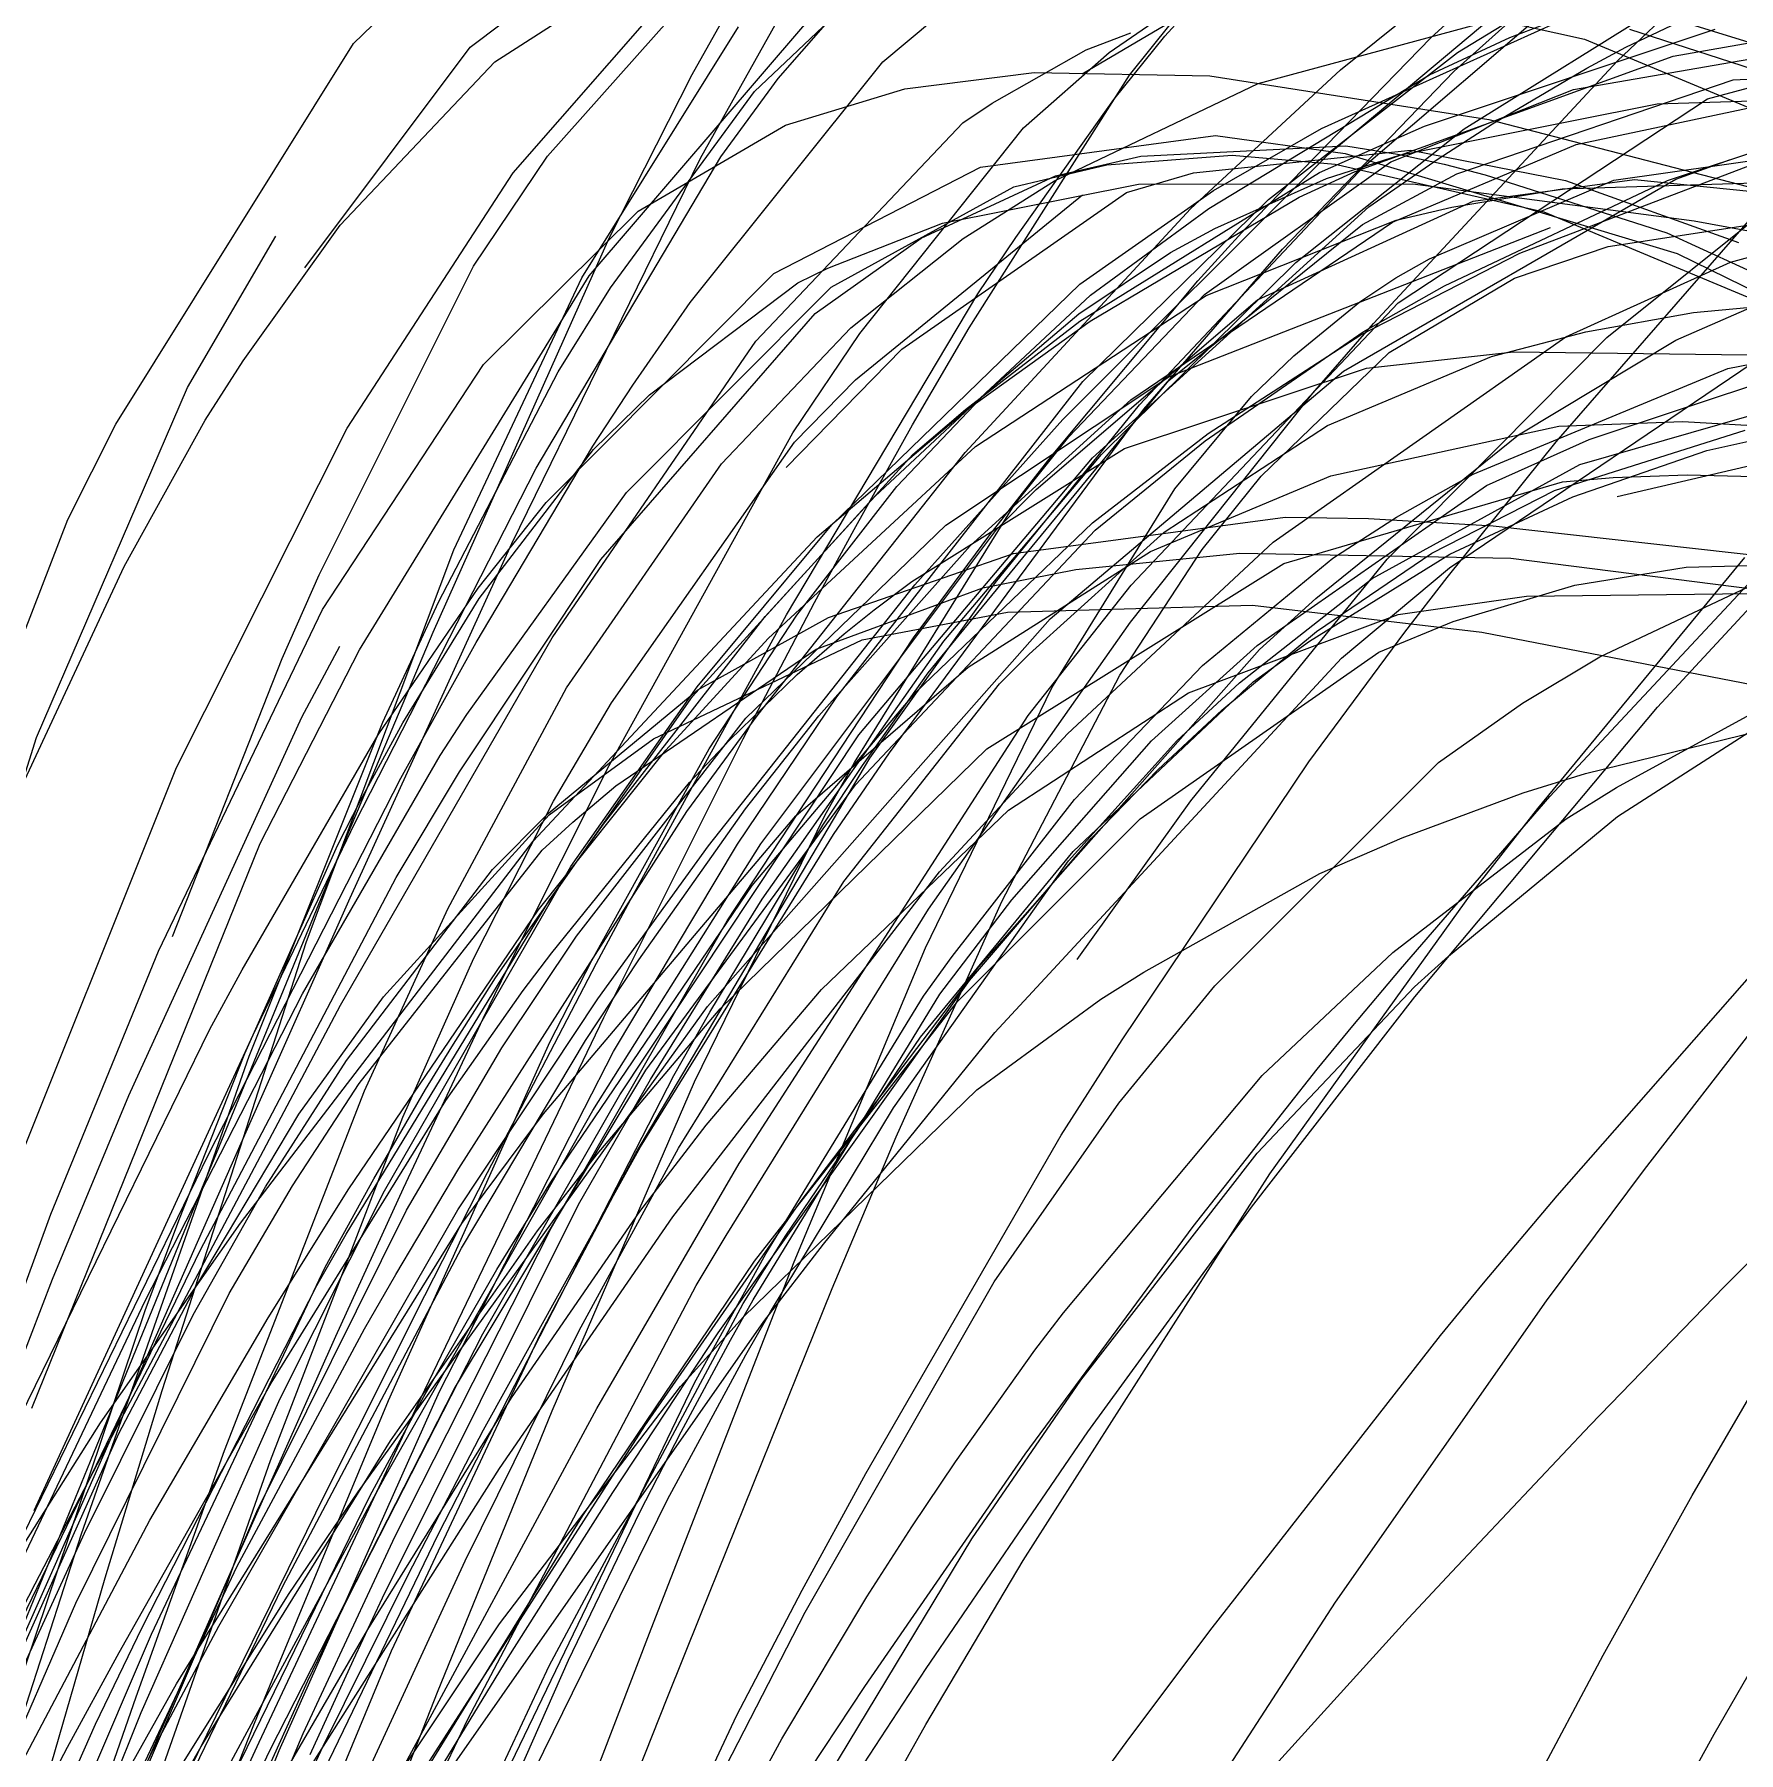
# Model space of a CAD drawing. Header units: metres. Extents: x -233 to 379, y -58 to 1087.
# Drawn here: x -72.25 to -34.78, y 375.3 to 413.1 of the extents above; entities that cross this region are included whole.
import ezdxf

# ---------------------------------------------------------------- set-up
doc = ezdxf.new("R2010")
doc.units = ezdxf.units.M

msp = doc.modelspace()

# ---------------------------------------------------------------- linework, layer by layer
for p, q in [((-43.539, 412.316, -1267.639), (-36.824, 417.719, -1261.544)), ((-41.033, 412.286, -1264.253), (-35.429, 417.335, -1259.196)), ((-55.9, 412.123, -1267.613), (-51.654, 416.984, -1256.878)), ((-47.401, 413.061, -1273.198), (-43.811, 416.981, -1266.022)), ((-48.173, 412.201, -1274.605), (-44.612, 416.661, -1267.089)), ((-43.804, 410.456, -1271.149), (-36.992, 416.174, -1265.965)), ((-65.239, 412.894, -1276.284), (-62.135, 415.907, -1271.563)), ((-62.668, 412.814, -1267.129), (-59.286, 415.38, -1257.577)), ((-53.599, 412.493, -1259.899), (-49.9, 415.587, -1251.311)), ((-39.813, 413.03, -1249.016), (-33.464, 415.452, -1243.362)), ((-56.421, 411.84, -1269.1), (-52.929, 415.147, -1260.817)), ((-40.818, 411.022, -1257.364), (-33.951, 415.297, -1250.938)), ((-37.447, 412.513, -1272.919), (-34.783, 415.041, -1270.78)), ((-37.259, 412.815, -1253.338), (-32.187, 415.233, -1248.799)), ((-62.131, 412.491, -1268.185), (-58.438, 414.868, -1259.325)), ((-60.974, 410.416, -1276.013), (-57.113, 414.759, -1266.149)), ((-49.216, 412.226, -1268.31), (-44.738, 414.873, -1258.19)), ((-40.964, 412.698, -1256.217), (-37.286, 414.944, -1252.791)), ((-43.02, 410.192, -1262.896), (-38.209, 414.324, -1258.687)), ((-41.549, 413.02, -1273.867), (-40.246, 414.215, -1272.875)), ((-57.607, 410.372, -1274.342), (-55.615, 413.93, -1270.11)), ((-42.083, 413.866, -1230.497), (-38.174, 412.992, -1221.48)), ((-61.725, 410.051, -1278.436), (-58.573, 413.651, -1272.227)), ((-57.791, 412.216, -1273.386), (-56.899, 413.804, -1271.352)), ((-48.62, 412.701, -1268.781), (-47.287, 413.612, -1265.726)), ((-45.344, 412.019, -1234.839), (-38.92, 413.756, -1226.674)), ((-43.951, 411.028, -1253.964), (-38.226, 413.611, -1248.636)), ((-37.504, 413.832, -1217.59), (-33.039, 412.454, -1210.993)), ((-60.216, 407.74, -1277.405), (-56.775, 413.261, -1269.271)), ((-60.058, 407.784, -1269.833), (-55.313, 413.311, -1261.402)), ((-49.129, 412.756, -1248.44), (-48.147, 413.131, -1245.857)), ((-41.686, 411.076, -1250.75), (-35.294, 413.214, -1244.986)), ((-37.181, 413.215, -1209.856), (-33.847, 412.129, -1204.892)), ((-36.22, 412.617, -1247.562), (-32.801, 413.216, -1242.616)), ((-70.464, 404.521, -1284.651), (-65.239, 412.894, -1276.284)), ((-66.306, 407.963, -1277.272), (-62.668, 412.814, -1267.129)), ((-51.195, 411.582, -1253.927), (-49.129, 412.756, -1248.44)), ((-50.505, 411.041, -1273.112), (-48.62, 412.701, -1268.781)), ((-48.517, 411.665, -1275.33), (-47.401, 413.061, -1273.198)), ((-45.629, 408.821, -1277), (-41.549, 413.02, -1273.867)), ((-41.581, 412.208, -1250.636), (-39.813, 413.03, -1249.016)), ((-38.415, 411.884, -1244.907), (-33.273, 412.771, -1238.218)), ((-38.353, 410.676, -1238.828), (-28.44, 412.777, -1226.049)), ((-38.174, 412.992, -1221.48), (-31.99, 410.42, -1208.722)), ((-38.12, 412.356, -1254.119), (-37.259, 412.815, -1253.338)), ((-35.466, 411.677, -1247.149), (-30.306, 413.064, -1235.911)), ((-65.531, 408.899, -1276.314), (-62.131, 412.491, -1268.185)), ((-57.833, 407.198, -1269.335), (-53.599, 412.493, -1259.899)), ((-45.12, 409.465, -1260.221), (-40.964, 412.698, -1256.217)), ((-43.21, 410.08, -1258.158), (-36.22, 412.617, -1247.562)), ((-42.807, 406.74, -1277.129), (-37.447, 412.513, -1272.919)), ((-40.196, 411.126, -1256.025), (-38.12, 412.356, -1254.119)), ((-59.619, 408.616, -1277.389), (-57.791, 412.216, -1273.386)), ((-57.158, 410.401, -1270.727), (-55.9, 412.123, -1267.613)), ((-53.115, 411.897, -1253.722), (-50.274, 412.258, -1247.367)), ((-51.698, 406.643, -1281.201), (-48.173, 412.201, -1274.605)), ((-50.274, 412.258, -1247.367), (-46.412, 412.182, -1239.318)), ((-49.821, 409.873, -1241.544), (-45.344, 412.019, -1234.839)), ((-46.833, 409.263, -1270.68), (-43.539, 412.316, -1267.639)), ((-46.43, 409.266, -1255.244), (-41.581, 412.208, -1250.636)), ((-46.412, 412.182, -1239.318), (-40.275, 411.224, -1227.837)), ((-44.809, 408.371, -1267.717), (-41.033, 412.286, -1264.253)), ((-40.979, 410.026, -1253.967), (-34.904, 412.096, -1240.001)), ((-34.904, 412.096, -1240.001), (-31.435, 412.272, -1232.407)), ((-59.583, 407.525, -1276.393), (-56.421, 411.84, -1269.1)), ((-55.735, 411.103, -1259.909), (-53.115, 411.897, -1253.722)), ((-51.836, 411.15, -1255.632), (-51.195, 411.582, -1253.927)), ((-50.676, 408.631, -1279.208), (-48.517, 411.665, -1275.33)), ((-42.43, 410.297, -1250.732), (-38.415, 411.884, -1244.907)), ((-42.264, 407.191, -1261.952), (-35.466, 411.677, -1247.149)), ((-42.238, 410.437, -1246.358), (-36.57, 411.568, -1239.423)), ((-36.57, 411.568, -1239.423), (-34.023, 411.653, -1236.641)), ((-40.275, 411.224, -1227.837), (-33.086, 409.358, -1216.397)), ((-36.343, 409.886, -1251.866), (-32.296, 411.228, -1248.181)), ((-58.98, 409.211, -1267.936), (-55.735, 411.103, -1259.909)), ((-56.389, 406.351, -1267.29), (-51.836, 411.15, -1255.632)), ((-54.106, 406.518, -1281.023), (-50.505, 411.041, -1273.112)), ((-51.451, 410.177, -1248.99), (-46.282, 410.874, -1238.253)), ((-46.326, 409.664, -1256.256), (-43.951, 411.028, -1253.964)), ((-46.282, 410.874, -1238.253), (-43.434, 410.476, -1232.835)), ((-44.518, 408.076, -1260.937), (-40.818, 411.022, -1257.364)), ((-44, 410.059, -1252.918), (-41.686, 411.076, -1250.75)), ((-41.386, 410.363, -1257.128), (-40.196, 411.126, -1256.025)), ((-49.641, 404.625, -1275.563), (-43.804, 410.456, -1271.149)), ((-48.675, 410.23, -1243.104), (-45.914, 410.437, -1237.151)), ((-47.928, 410.42, -1245.774), (-43.415, 410.648, -1236.142)), ((-46.764, 410.052, -1248.756), (-41.992, 410.549, -1237.558)), ((-45.914, 410.437, -1237.151), (-43.655, 410.239, -1232.527)), ((-43.843, 409.926, -1248.44), (-42.238, 410.437, -1246.358)), ((-43.434, 410.476, -1232.835), (-36.135, 408.276, -1220.07)), ((-43.415, 410.648, -1236.142), (-42.235, 410.452, -1233.794)), ((-42.39, 408.968, -1244.669), (-38.353, 410.676, -1238.828)), ((-42.235, 410.452, -1233.794), (-41.258, 410.239, -1231.896)), ((-41.992, 410.549, -1237.558), (-38.588, 409.883, -1230.117)), ((-39.589, 408.285, -1248.745), (-33.8, 410.496, -1243.101)), ((-37.681, 406.431, -1258.011), (-32.492, 410.59, -1252.584)), ((-37.524, 409.887, -1249.842), (-33.532, 410.457, -1244.049)), ((-62.596, 408.001, -1280.051), (-60.974, 410.416, -1276.013)), ((-61.756, 401.9, -1282.194), (-57.607, 410.372, -1274.342)), ((-61.219, 403.558, -1280.004), (-57.158, 410.401, -1270.727)), ((-55.992, 407.834, -1259.078), (-51.451, 410.177, -1248.99)), ((-50.721, 409.743, -1247.695), (-48.675, 410.23, -1243.104)), ((-49.804, 409.984, -1249.95), (-47.928, 410.42, -1245.774)), ((-49.268, 406.789, -1258.104), (-44, 410.059, -1252.918)), ((-47.957, 404.952, -1267.377), (-43.02, 410.192, -1262.896)), ((-46.526, 407.377, -1257.193), (-42.43, 410.297, -1250.732)), ((-44.447, 409.519, -1260.064), (-43.21, 410.08, -1258.158)), ((-43.655, 410.239, -1232.527), (-39.063, 409.196, -1223.675)), ((-42.913, 409.302, -1258.558), (-41.386, 410.363, -1257.128)), ((-41.258, 410.239, -1231.896), (-40.354, 410.006, -1230.172)), ((-38.794, 404.134, -1273.462), (-33.607, 410.094, -1269.031)), ((-36.162, 409.911, -1243.838), (-34.982, 410.336, -1242.141)), ((-34.96, 408.084, -1251.337), (-27.618, 410.088, -1238.704)), ((-65.374, 404.433, -1285.525), (-61.725, 410.051, -1278.436)), ((-54.731, 407.534, -1257.097), (-50.721, 409.743, -1247.695)), ((-52.753, 408.614, -1256.75), (-49.804, 409.984, -1249.95)), ((-52.284, 408.945, -1260.031), (-47.978, 409.805, -1251.529)), ((-51.832, 408.61, -1244.851), (-49.821, 409.873, -1241.544)), ((-48.237, 409.617, -1252.309), (-46.764, 410.052, -1248.756)), ((-47.978, 409.805, -1251.529), (-41.947, 409.807, -1240.625)), ((-46.296, 408.828, -1251.778), (-43.843, 409.926, -1248.44)), ((-43.472, 405.691, -1254.932), (-36.162, 409.911, -1243.838)), ((-43.053, 408.917, -1258.842), (-40.979, 410.026, -1253.967)), ((-41.947, 409.807, -1240.625), (-35.76, 408.994, -1230.684)), ((-41.578, 408.162, -1256.501), (-37.524, 409.887, -1249.842)), ((-41.246, 407.563, -1256.56), (-36.343, 409.886, -1251.866)), ((-41.087, 409.295, -1247.664), (-38.662, 409.701, -1242.979)), ((-40.617, 409.425, -1240.815), (-37.073, 409.905, -1232.75)), ((-40.354, 410.006, -1230.172), (-36.361, 408.729, -1222.832)), ((-38.662, 409.701, -1242.979), (-32.327, 409.899, -1230.893)), ((-38.588, 409.883, -1230.117), (-34.781, 408.519, -1222.368)), ((-37.073, 409.905, -1232.75), (-30.831, 409.275, -1219.477)), ((-54.198, 405.496, -1250.15), (-49.206, 409.57, -1241.045)), ((-53.184, 406.17, -1264.365), (-48.237, 409.617, -1252.309)), ((-49.268, 407.6, -1259.184), (-46.326, 409.664, -1256.256)), ((-49.202, 405.463, -1264.27), (-45.12, 409.465, -1260.221)), ((-49.042, 406.79, -1267.246), (-44.447, 409.519, -1260.064)), ((-48.99, 403.783, -1264.403), (-42.913, 409.302, -1258.558)), ((-45.362, 407.259, -1252.109), (-40.617, 409.425, -1240.815)), ((-62.381, 405.833, -1276.499), (-58.98, 409.211, -1267.936)), ((-54.804, 407.955, -1265.257), (-52.284, 408.945, -1260.031)), ((-51.789, 403.899, -1275.32), (-46.833, 409.263, -1270.68)), ((-49.03, 407.359, -1257.778), (-46.43, 409.266, -1255.244)), ((-48.147, 405.062, -1253.952), (-42.39, 408.968, -1244.669)), ((-46.487, 407.35, -1258.139), (-42.31, 409.009, -1250.037)), ((-42.31, 409.009, -1250.037), (-41.087, 409.295, -1247.664)), ((-39.063, 409.196, -1223.675), (-31.307, 405.948, -1210.379)), ((-37.652, 408.433, -1249.703), (-32.847, 409.171, -1242.208)), ((-35.76, 408.994, -1230.684), (-32.971, 408.489, -1226.645)), ((-68.889, 405.331, -1280.87), (-66.947, 408.658, -1277.42)), ((-67.663, 405.92, -1281.257), (-65.531, 408.899, -1276.314)), ((-63.488, 399.947, -1284.775), (-59.619, 408.616, -1277.389)), ((-55.089, 406.954, -1262.246), (-52.753, 408.614, -1256.75)), ((-54.302, 406.64, -1249.286), (-51.832, 408.61, -1244.851)), ((-51.51, 407.388, -1280.646), (-50.676, 408.631, -1279.208)), ((-47.31, 405.566, -1246.309), (-38.916, 408.849, -1235.251)), ((-47.307, 405.484, -1268.937), (-43.053, 408.917, -1258.842)), ((-47.274, 408.303, -1253.145), (-46.296, 408.828, -1251.778)), ((-46.674, 407.677, -1277.806), (-45.629, 408.821, -1277)), ((-36.361, 408.729, -1222.832), (-29.015, 405.366, -1210.642)), ((-49.287, 406.951, -1256.045), (-47.274, 408.303, -1253.145)), ((-47.863, 404.851, -1270.545), (-44.809, 408.371, -1267.717)), ((-43.091, 406.486, -1252.344), (-39.589, 408.285, -1248.745)), ((-39.712, 407.737, -1253.21), (-37.652, 408.433, -1249.703)), ((-36.135, 408.276, -1220.07), (-30.138, 405.336, -1211.06)), ((-65.988, 401.213, -1287.745), (-62.596, 408.001, -1280.051)), ((-60.999, 402.803, -1270.406), (-55.992, 407.834, -1259.078)), ((-55.465, 407.635, -1266.651), (-54.804, 407.955, -1265.257)), ((-48.787, 403.86, -1265.159), (-44.518, 408.076, -1260.937)), ((-42.317, 407.739, -1257.769), (-41.578, 408.162, -1256.501)), ((-38.583, 406.441, -1257.631), (-34.96, 408.084, -1251.337)), ((-36.161, 406.37, -1257.938), (-32.618, 407.92, -1251.607)), ((-65.108, 399.557, -1279.152), (-60.058, 407.784, -1269.833)), ((-63.03, 401.762, -1283.649), (-60.216, 407.74, -1277.405)), ((-60.74, 405.675, -1278.986), (-59.583, 407.525, -1276.393)), ((-59.237, 403.021, -1267.794), (-54.731, 407.534, -1257.097)), ((-58.726, 405.169, -1273.709), (-55.465, 407.635, -1266.651)), ((-54.723, 402.31, -1264.861), (-49.268, 407.6, -1259.184)), ((-49.891, 403.82, -1280.301), (-46.674, 407.677, -1277.806)), ((-43.111, 407.217, -1259.162), (-42.317, 407.739, -1257.769)), ((-43.038, 406.551, -1258.322), (-41.246, 407.563, -1256.56)), ((-42.467, 406.103, -1258.265), (-39.712, 407.737, -1253.21)), ((-59.094, 405.385, -1272.042), (-57.833, 407.198, -1269.335)), ((-55.714, 400.332, -1286.954), (-51.51, 407.388, -1280.646)), ((-53.774, 402.934, -1262.519), (-49.03, 407.359, -1257.778)), ((-51.562, 404.03, -1267.803), (-46.487, 407.35, -1258.139)), ((-50.23, 403.086, -1263.722), (-45.362, 407.259, -1252.109)), ((-49.508, 404.244, -1262.091), (-46.526, 407.377, -1257.193)), ((-48.136, 400.98, -1274.184), (-42.264, 407.191, -1261.952)), ((-44.563, 406.027, -1261.789), (-43.111, 407.217, -1259.162)), ((-35.772, 406.982, -1242.347), (-31.126, 407.404, -1237.255)), ((-59.801, 401.545, -1273.147), (-55.089, 406.954, -1262.246)), ((-51.781, 404.846, -1260.663), (-49.268, 406.789, -1258.104)), ((-51.746, 404.846, -1271.486), (-49.042, 406.79, -1267.246)), ((-51.302, 405.239, -1259.029), (-49.287, 406.951, -1256.045)), ((-44.146, 405.203, -1278.167), (-42.807, 406.74, -1277.129)), ((-38.142, 406.557, -1245.118), (-35.772, 406.982, -1242.347)), ((-60.867, 399.823, -1277.547), (-56.389, 406.351, -1267.29)), ((-57.146, 403.649, -1254.941), (-54.302, 406.64, -1249.286)), ((-55.574, 404.334, -1284.078), (-54.106, 406.518, -1281.023)), ((-52.944, 404.511, -1283.366), (-51.698, 406.643, -1281.201)), ((-46.513, 404.154, -1261.842), (-43.038, 406.551, -1258.322)), ((-46.444, 404.319, -1255.938), (-43.091, 406.486, -1252.344)), ((-45.013, 401.925, -1268.77), (-38.583, 406.441, -1257.631)), ((-42.51, 401.552, -1263.248), (-37.681, 406.431, -1258.011)), ((-41.137, 401.365, -1267.09), (-33.858, 406.289, -1255.361)), ((-40.216, 406.014, -1247.657), (-38.142, 406.557, -1245.118)), ((-39.619, 404.287, -1264.108), (-36.161, 406.37, -1257.938)), ((-35.02, 405.746, -1251.702), (-31.278, 406.485, -1247.723)), ((-68.496, 404.612, -1283.143), (-67.663, 405.92, -1281.257)), ((-55.725, 403.571, -1270.423), (-53.184, 406.17, -1264.365)), ((-45.49, 405.132, -1263.5), (-44.563, 406.027, -1261.789)), ((-45.278, 403.379, -1263.701), (-42.467, 406.103, -1258.265)), ((-43.818, 404.496, -1252.348), (-40.216, 406.014, -1247.657)), ((-42.962, 405.756, -1248.857), (-39.735, 406.113, -1243.659)), ((-39.735, 406.113, -1243.659), (-34.014, 406.044, -1235.062)), ((-65.92, 400.45, -1285.037), (-62.381, 405.833, -1276.499)), ((-63.367, 400.607, -1284.5), (-60.74, 405.675, -1278.986)), ((-52.21, 402.299, -1253.679), (-47.31, 405.566, -1246.309)), ((-49.922, 400.243, -1265.068), (-43.472, 405.691, -1254.932)), ((-48.284, 403.99, -1257.944), (-42.962, 405.756, -1248.857)), ((-40.618, 403.421, -1258.196), (-35.02, 405.746, -1251.702)), ((-38.069, 404.187, -1255.833), (-33.747, 405.626, -1250.887)), ((-72.209, 397.63, -1286.746), (-68.889, 405.331, -1280.87)), ((-59.978, 404.039, -1273.895), (-59.094, 405.385, -1272.042)), ((-59.962, 403.964, -1276.411), (-58.726, 405.169, -1273.709)), ((-55.54, 404.13, -1252.815), (-54.198, 405.496, -1250.15)), ((-54.613, 398.525, -1269.758), (-49.202, 405.463, -1264.27)), ((-53.291, 403.151, -1262.022), (-51.302, 405.239, -1259.029)), ((-52.603, 399.051, -1281.12), (-47.307, 405.484, -1268.937)), ((-48.15, 400.168, -1281.195), (-44.146, 405.203, -1278.167)), ((-38.274, 403.639, -1251.7), (-32.719, 405.234, -1244.553)), ((-35.481, 403.948, -1247.664), (-29.371, 405.306, -1240.889)), ((-55.045, 402.045, -1276.622), (-51.746, 404.846, -1271.486)), ((-53.452, 397.293, -1275.748), (-47.863, 404.851, -1270.545)), ((-52.942, 403.854, -1261.864), (-51.781, 404.846, -1260.663)), ((-51.68, 401.848, -1260.087), (-48.147, 405.062, -1253.952)), ((-51.12, 401.039, -1270.317), (-47.957, 404.952, -1267.377)), ((-47.177, 403.104, -1266.67), (-45.49, 405.132, -1263.5)), ((-71.519, 402.428, -1286.358), (-70.464, 404.521, -1284.651)), ((-70.279, 401.395, -1286.993), (-68.496, 404.612, -1283.143)), ((-69.131, 396.97, -1292.374), (-65.374, 404.433, -1285.525)), ((-54.23, 402.207, -1285.479), (-52.944, 404.511, -1283.366)), ((-52.893, 400.99, -1278.002), (-49.641, 404.625, -1275.563)), ((-47.416, 402.146, -1257.29), (-43.818, 404.496, -1252.348)), ((-43.745, 403.385, -1261.184), (-38.735, 404.479, -1252.306)), ((-38.83, 403.062, -1254.962), (-34.635, 404.393, -1244.919)), ((-38.735, 404.479, -1252.306), (-36.006, 404.582, -1247.538)), ((-36.006, 404.582, -1247.538), (-33.45, 404.439, -1243.131)), ((-62.542, 399.72, -1278.942), (-59.978, 404.039, -1273.895)), ((-59.619, 397.017, -1291.343), (-55.574, 404.334, -1284.078)), ((-59.567, 398.397, -1261.777), (-55.54, 404.13, -1252.815)), ((-56.121, 399.813, -1276.109), (-51.562, 404.03, -1267.803)), ((-50.711, 402.745, -1264.083), (-49.508, 404.244, -1262.091)), ((-48.989, 402.356, -1258.759), (-46.444, 404.319, -1255.938)), ((-48.927, 402.19, -1264.348), (-46.513, 404.154, -1261.842)), ((-44.081, 400.689, -1271.962), (-39.619, 404.287, -1264.108)), ((-41.191, 401.148, -1275.481), (-38.794, 404.134, -1273.462)), ((-40.324, 403.171, -1258.537), (-38.069, 404.187, -1255.833)), ((-37.45, 402.932, -1251.637), (-31.718, 404.274, -1238.329)), ((-62.471, 400.686, -1281.849), (-59.962, 403.964, -1276.411)), ((-60.551, 398.721, -1262.457), (-57.146, 403.649, -1254.941)), ((-57.784, 398.535, -1267.024), (-52.942, 403.854, -1261.864)), ((-56.342, 398.139, -1279.607), (-51.789, 403.899, -1275.32)), ((-54.128, 397.689, -1269.435), (-48.99, 403.783, -1264.403)), ((-52.958, 401.065, -1266.056), (-48.284, 403.99, -1257.944)), ((-52.254, 399.754, -1268.642), (-48.787, 403.86, -1265.159)), ((-51.267, 402.063, -1281.37), (-49.891, 403.82, -1280.301)), ((-42.838, 401.126, -1258.003), (-38.274, 403.639, -1251.7)), ((-38.428, 402.922, -1251.147), (-35.481, 403.948, -1247.664)), ((-65.209, 395.747, -1287.9), (-61.219, 403.558, -1280.004)), ((-47.712, 401.725, -1268.235), (-43.745, 403.385, -1261.184)), ((-46.579, 401.767, -1266.25), (-45.278, 403.379, -1263.701)), ((-44.784, 401.46, -1263.322), (-38.651, 403.258, -1252.061)), ((-42.305, 402.481, -1260.23), (-40.618, 403.421, -1258.196)), ((-38.651, 403.258, -1252.061), (-37.542, 403.348, -1250.042)), ((-37.542, 403.348, -1250.042), (-35.914, 403.407, -1247.095)), ((-36.565, 398.302, -1275.267), (-31.784, 403.467, -1272.082)), ((-35.914, 403.407, -1247.095), (-34.143, 403.366, -1243.916)), ((-62.742, 398.137, -1275.814), (-59.237, 403.021, -1267.794)), ((-56.188, 400.295, -1264.959), (-53.774, 402.934, -1262.519)), ((-55.487, 400.32, -1265.332), (-53.291, 403.151, -1262.022)), ((-51.091, 402.211, -1265.755), (-50.23, 403.086, -1263.722)), ((-49.883, 398.722, -1271.674), (-47.177, 403.104, -1266.67)), ((-45.367, 399.659, -1264.953), (-40.324, 403.171, -1258.537)), ((-41.525, 401.687, -1261.377), (-38.83, 403.062, -1254.962)), ((-41.129, 401.664, -1254.486), (-38.428, 402.922, -1251.147)), ((-62.498, 400.918, -1273.757), (-60.999, 402.803, -1270.406)), ((-54.222, 397.079, -1269.728), (-50.711, 402.745, -1264.083)), ((-74.743, 394.08, -1291.39), (-71.519, 402.428, -1286.358)), ((-57.678, 398.744, -1268.017), (-54.723, 402.31, -1264.861)), ((-56.61, 398.06, -1261.023), (-52.21, 402.299, -1253.679)), ((-56.28, 395.292, -1277.187), (-51.091, 402.211, -1265.755)), ((-55.103, 400.598, -1286.849), (-54.23, 402.207, -1285.479)), ((-54.2, 396.592, -1269.989), (-48.927, 402.19, -1264.348)), ((-52.875, 398.63, -1263.227), (-48.989, 402.356, -1258.759)), ((-50.723, 401.682, -1254.113), (-44.754, 402.481, -1243.568)), ((-50.383, 399.468, -1261.475), (-47.416, 402.146, -1257.29)), ((-44.754, 402.481, -1243.568), (-42.923, 402.447, -1240.629)), ((-43.706, 401.573, -1261.951), (-42.305, 402.481, -1260.23)), ((-42.923, 402.447, -1240.629), (-40.175, 402.287, -1236.407)), ((-40.175, 402.287, -1236.407), (-33.573, 401.549, -1227.036)), ((-38.936, 396.334, -1280.704), (-33.259, 402.415, -1277.375)), ((-66.267, 393.146, -1289.927), (-63.03, 401.762, -1283.649)), ((-65.308, 394.105, -1287.929), (-61.756, 401.9, -1282.194)), ((-61.286, 395.355, -1285.87), (-55.045, 402.045, -1276.622)), ((-55.002, 398.111, -1266.142), (-51.68, 401.848, -1260.087)), ((-52.926, 399.827, -1282.662), (-51.267, 402.063, -1281.37)), ((-49.538, 397.716, -1276.446), (-45.013, 401.925, -1268.77)), ((-48.385, 399.006, -1269.741), (-46.579, 401.767, -1266.25)), ((-37.837, 399.409, -1256.689), (-32.656, 401.851, -1250.601)), ((-72.808, 395.963, -1291.909), (-70.279, 401.395, -1286.993)), ((-62.904, 396.88, -1279.914), (-59.801, 401.545, -1273.147)), ((-54.791, 400.272, -1261.853), (-50.723, 401.682, -1254.113)), ((-51.72, 399.181, -1275.282), (-47.712, 401.725, -1268.235)), ((-51.309, 397.385, -1275.077), (-44.784, 401.46, -1263.322)), ((-49.355, 401.325, -1248.95), (-45.746, 401.687, -1242.603)), ((-46.825, 396.239, -1268.04), (-42.51, 401.552, -1263.248)), ((-46.568, 399.218, -1265.548), (-43.706, 401.573, -1261.951)), ((-45.746, 401.687, -1242.603), (-39.793, 401.574, -1233.013)), ((-44.216, 399.75, -1258.469), (-41.129, 401.664, -1254.486)), ((-44.06, 399.962, -1267.3), (-41.525, 401.687, -1261.377)), ((-43.517, 399.379, -1270.833), (-41.137, 401.365, -1267.09)), ((-39.793, 401.574, -1233.013), (-32.078, 400.592, -1222.207)), ((-39.194, 396.067, -1274.732), (-34.645, 401.588, -1270.715)), ((-38.385, 400.984, -1249.997), (-35.938, 401.377, -1244.596)), ((-35.938, 401.377, -1244.596), (-31.283, 401.495, -1234.591)), ((-66.808, 399.371, -1289.486), (-65.988, 401.213, -1287.745)), ((-57.433, 395.247, -1281.351), (-52.893, 400.99, -1278.002)), ((-53.886, 397.177, -1272.928), (-51.12, 401.039, -1270.317)), ((-53.789, 400.442, -1267.489), (-52.958, 401.065, -1266.056)), ((-51.398, 400.926, -1252.719), (-49.355, 401.325, -1248.95)), ((-45.755, 398.837, -1262.139), (-42.838, 401.126, -1258.003)), ((-42.124, 399.947, -1276.261), (-41.191, 401.148, -1275.481)), ((-41.056, 400.184, -1255.978), (-38.385, 400.984, -1249.997)), ((-64.698, 397.687, -1278.541), (-62.498, 400.918, -1273.757)), ((-64.589, 397.968, -1286.914), (-63.367, 400.607, -1284.5)), ((-64.15, 397.953, -1285.394), (-62.471, 400.686, -1281.849)), ((-55.061, 399.577, -1259.851), (-51.398, 400.926, -1252.719)), ((-50.405, 398.117, -1278.708), (-48.136, 400.98, -1274.184)), ((-45.319, 399.566, -1274.118), (-44.081, 400.689, -1271.962)), ((-42.265, 400.334, -1248.493), (-39.445, 400.742, -1243.103)), ((-39.445, 400.742, -1243.103), (-34.517, 400.796, -1234.292)), ((-69.526, 392.935, -1292.641), (-65.92, 400.45, -1285.037)), ((-59.739, 395.723, -1268.554), (-56.188, 400.295, -1264.959)), ((-59.147, 394.064, -1291.326), (-55.714, 400.332, -1286.954)), ((-57.663, 398.678, -1267.527), (-54.791, 400.272, -1261.853)), ((-57.452, 391.715, -1276.688), (-49.922, 400.243, -1265.068)), ((-57.417, 397.381, -1268.192), (-55.487, 400.32, -1265.332)), ((-56.671, 397.606, -1289.153), (-55.103, 400.598, -1286.849)), ((-54.449, 399.914, -1268.624), (-53.789, 400.442, -1267.489)), ((-54.054, 399.78, -1256.57), (-50.859, 400.389, -1250.398)), ((-50.859, 400.389, -1250.398), (-45.471, 400.541, -1240.755)), ((-46.88, 398.613, -1257.762), (-42.265, 400.334, -1248.493)), ((-45.471, 400.541, -1240.755), (-40.431, 399.948, -1232.748)), ((-65.51, 395.162, -1288.174), (-63.488, 399.947, -1284.775)), ((-55.482, 399.015, -1270.385), (-54.449, 399.914, -1268.624)), ((-52.596, 393.854, -1284.42), (-48.15, 400.168, -1281.195)), ((-46.146, 398.234, -1272.049), (-44.06, 399.962, -1267.3)), ((-44.233, 397.096, -1278.006), (-42.124, 399.947, -1276.261)), ((-42.695, 399.51, -1259.672), (-41.056, 400.184, -1255.978)), ((-40.431, 399.948, -1232.748), (-33.632, 398.627, -1223.265)), ((-67.286, 395.303, -1283.171), (-65.108, 399.557, -1279.152)), ((-66.371, 398.081, -1289.289), (-65.534, 399.644, -1287.783)), ((-65.526, 391.746, -1286.503), (-60.867, 399.823, -1277.547)), ((-64.194, 396.739, -1281.988), (-62.542, 399.72, -1278.942)), ((-59.471, 396.568, -1268.793), (-55.061, 399.577, -1259.851)), ((-58.639, 397.606, -1265.997), (-54.054, 399.78, -1256.57)), ((-58.371, 397.35, -1280.046), (-56.121, 399.813, -1276.109)), ((-57.019, 393.599, -1285.841), (-52.926, 399.827, -1282.662)), ((-56.249, 394.078, -1272.679), (-52.254, 399.754, -1268.642)), ((-51.486, 392.587, -1284.301), (-45.319, 399.566, -1274.118)), ((-47.941, 395.84, -1271.277), (-42.695, 399.51, -1259.672)), ((-47.692, 397.559, -1268), (-45.367, 399.659, -1264.953)), ((-45.453, 398.859, -1260.1), (-44.216, 399.75, -1258.469)), ((-69.215, 393.257, -1294.007), (-66.808, 399.371, -1289.486)), ((-55.509, 395.909, -1281.763), (-51.72, 399.181, -1275.282)), ((-51.139, 391.147, -1281.894), (-43.517, 399.379, -1270.833)), ((-51.033, 398.81, -1262.397), (-50.383, 399.468, -1261.475)), ((-49.387, 396.265, -1269.126), (-46.568, 399.218, -1265.548)), ((-39.537, 398.385, -1258.761), (-37.837, 399.409, -1256.689)), ((-37.446, 395.894, -1258.56), (-32.43, 399.114, -1252.182)), ((-63.161, 393.863, -1268.57), (-60.551, 398.721, -1262.457)), ((-60.457, 394.794, -1271.023), (-57.678, 398.744, -1268.017)), ((-56.959, 397.579, -1272.857), (-55.482, 399.015, -1270.385)), ((-54.455, 394.462, -1267.18), (-51.033, 398.81, -1262.397)), ((-54.042, 397.016, -1284.32), (-52.603, 399.051, -1281.12)), ((-52.658, 393.009, -1276.378), (-49.883, 398.722, -1271.674)), ((-50.979, 394.026, -1274.401), (-48.385, 399.006, -1269.741)), ((-49.411, 395.124, -1265.46), (-45.453, 398.859, -1260.1)), ((-47.136, 397.558, -1264.106), (-45.755, 398.837, -1262.139)), ((-37.469, 396.531, -1254.899), (-33.243, 398.841, -1249.378)), ((-62.115, 392.349, -1271.732), (-57.784, 398.535, -1267.024)), ((-60.953, 395.957, -1274.117), (-57.663, 398.678, -1267.527)), ((-60.836, 396.232, -1264.76), (-59.567, 398.397, -1261.777)), ((-56.794, 395.286, -1271.983), (-54.613, 398.525, -1269.758)), ((-56.469, 394.378, -1267.484), (-52.875, 398.63, -1263.227)), ((-50.835, 396.031, -1265.736), (-46.88, 398.613, -1257.762)), ((-41.377, 397.081, -1261.055), (-39.537, 398.385, -1258.761)), ((-38.148, 396.838, -1245.555), (-31.355, 398.507, -1238.296)), ((-70.176, 389.758, -1295.534), (-66.371, 398.081, -1289.289)), ((-67.534, 390.625, -1292.007), (-64.589, 397.968, -1286.914)), ((-63.333, 397.236, -1277.135), (-62.742, 398.137, -1275.814)), ((-60.337, 393.262, -1267.748), (-56.61, 398.06, -1261.023)), ((-57.906, 396.002, -1281.081), (-56.342, 398.139, -1279.607)), ((-56.757, 388.262, -1289.887), (-50.405, 398.117, -1278.708)), ((-56.62, 396.066, -1269.157), (-55.002, 398.111, -1266.142)), ((-47.545, 396.929, -1275.158), (-46.146, 398.234, -1272.049)), ((-41.904, 391.925, -1278.628), (-36.565, 398.302, -1275.267)), ((-76.466, 384.211, -1293.355), (-72.209, 397.63, -1286.746)), ((-67.686, 392.522, -1284.627), (-64.698, 397.687, -1278.541)), ((-65.082, 396.245, -1287.313), (-64.15, 397.953, -1285.394)), ((-60.938, 395.93, -1270.832), (-58.639, 397.606, -1265.997)), ((-59.735, 391.475, -1293.095), (-56.671, 397.606, -1289.153)), ((-59.384, 389.775, -1274.559), (-54.128, 397.689, -1269.435)), ((-52.352, 394.68, -1281.094), (-49.538, 397.716, -1276.446)), ((-66.356, 391.996, -1283.478), (-63.333, 397.236, -1277.135)), ((-61.175, 393.832, -1284.707), (-58.371, 397.35, -1280.046)), ((-59.996, 392.728, -1271.831), (-57.417, 397.381, -1268.192)), ((-57.85, 396.642, -1274.322), (-56.959, 397.579, -1272.857)), ((-57.175, 391.665, -1284.99), (-51.309, 397.385, -1275.077)), ((-54.686, 395.499, -1276.896), (-53.452, 397.293, -1275.748)), ((-50.764, 394.062, -1272.077), (-47.692, 397.559, -1268)), ((-49.519, 394.916, -1267.469), (-47.136, 397.558, -1264.106)), ((-74.193, 384.324, -1300.046), (-69.131, 396.97, -1292.374)), ((-64.301, 394.55, -1282.817), (-62.904, 396.88, -1279.914)), ((-61.72, 392.821, -1294.614), (-59.619, 397.017, -1291.343)), ((-59.029, 388.491, -1277.835), (-53.886, 397.177, -1272.928)), ((-54.917, 395.705, -1286.228), (-54.042, 397.016, -1284.32)), ((-54.874, 395.914, -1270.751), (-54.222, 397.079, -1269.728)), ((-49.021, 395.413, -1278.348), (-47.545, 396.929, -1275.158)), ((-48.338, 390.983, -1281.309), (-44.233, 397.096, -1278.006)), ((-46.298, 392.167, -1267.341), (-41.377, 397.081, -1261.055)), ((-39.518, 396.415, -1247.073), (-38.148, 396.838, -1245.555)), ((-68.428, 388.458, -1288.705), (-64.194, 396.739, -1281.988)), ((-60.877, 392.897, -1278.995), (-57.85, 396.642, -1274.322)), ((-60.411, 395.773, -1270.713), (-59.471, 396.568, -1268.793)), ((-58.806, 390.316, -1274.984), (-54.2, 396.592, -1269.989)), ((-38.575, 395.843, -1256.381), (-37.469, 396.531, -1254.899)), ((-65.591, 395.255, -1288.341), (-65.082, 396.245, -1287.313)), ((-62.589, 392.778, -1269.007), (-60.836, 396.232, -1264.76)), ((-52.073, 392.817, -1272.498), (-49.387, 396.265, -1269.126)), ((-49.327, 392.75, -1270.846), (-46.825, 396.239, -1268.04)), ((-42.216, 392.539, -1282.516), (-38.936, 396.334, -1280.704)), ((-42.177, 395.425, -1250.106), (-39.518, 396.415, -1247.073)), ((-67.445, 391.093, -1291.834), (-65.209, 395.747, -1287.9)), ((-64.579, 391.927, -1278.368), (-60.938, 395.93, -1270.832)), ((-62.919, 388.152, -1285.749), (-57.906, 396.002, -1281.081)), ((-62.179, 394.73, -1276.565), (-60.953, 395.957, -1274.117)), ((-61.086, 395.151, -1272.092), (-60.411, 395.773, -1270.713)), ((-61.061, 389.358, -1290.569), (-55.509, 395.909, -1281.763)), ((-60.919, 394.07, -1269.746), (-59.739, 395.723, -1268.554)), ((-58.966, 392.745, -1273.594), (-56.62, 396.066, -1269.157)), ((-57.739, 390.055, -1274.908), (-54.874, 395.914, -1270.751)), ((-57.401, 391.588, -1291.361), (-54.917, 395.705, -1286.228)), ((-54.946, 392.09, -1273.574), (-50.835, 396.031, -1265.736)), ((-51.954, 391.825, -1279.669), (-47.941, 395.84, -1271.277)), ((-42.384, 392.906, -1261.671), (-38.575, 395.843, -1256.381)), ((-41.163, 392.822, -1263.475), (-37.446, 395.894, -1258.56)), ((-40.641, 394.22, -1275.987), (-39.194, 396.067, -1274.732)), ((-67.723, 386.953, -1294.422), (-61.286, 395.355, -1285.87)), ((-58.929, 388.631, -1280.807), (-54.686, 395.499, -1276.896)), ((-51.689, 392.288, -1283.802), (-49.021, 395.413, -1278.348)), ((-43.987, 394.637, -1252.221), (-42.177, 395.425, -1250.106)), ((-72.307, 382.88, -1291.794), (-67.286, 395.303, -1283.171)), ((-69.013, 386.635, -1293.071), (-65.51, 395.162, -1288.174)), ((-67.625, 390.68, -1292.185), (-65.591, 395.255, -1288.341)), ((-65.111, 390.018, -1280.005), (-61.086, 395.151, -1272.092)), ((-59.974, 389.426, -1284.499), (-56.28, 395.292, -1277.187)), ((-59.867, 391.886, -1283.118), (-57.433, 395.247, -1281.351)), ((-59.518, 390.722, -1274.75), (-56.794, 395.286, -1271.983)), ((-52.771, 391.039, -1270.046), (-49.411, 395.124, -1265.46)), ((-65.393, 390.527, -1282.739), (-62.179, 394.73, -1276.565)), ((-64.556, 387.661, -1275.448), (-60.457, 394.794, -1271.023)), ((-58.219, 387.089, -1290.069), (-52.352, 394.68, -1281.094)), ((-53.36, 389.488, -1272.593), (-49.519, 394.916, -1267.469)), ((-47.862, 392.471, -1256.897), (-43.987, 394.637, -1252.221)), ((-38.775, 387.55, -1287.695), (-32.456, 394.753, -1284.673)), ((-68.604, 386.36, -1290.626), (-64.301, 394.55, -1282.817)), ((-60.895, 387.853, -1272.808), (-56.469, 394.378, -1267.484)), ((-58.094, 388.596, -1271.953), (-54.455, 394.462, -1267.18)), ((-45.091, 388.037, -1279.703), (-40.641, 394.22, -1275.987)), ((-67.484, 389.209, -1291.031), (-65.308, 394.105, -1287.929)), ((-65.4, 386.707, -1274.157), (-60.919, 394.07, -1269.746)), ((-65.339, 387.704, -1290.974), (-61.175, 393.832, -1284.707)), ((-64.992, 389.864, -1272.911), (-63.161, 393.863, -1268.57)), ((-59.894, 392.667, -1292.214), (-59.147, 394.064, -1291.326)), ((-58.709, 390.112, -1275.157), (-56.249, 394.078, -1272.679)), ((-57.046, 386.678, -1287.462), (-52.596, 393.854, -1284.42)), ((-53.308, 388.849, -1278.07), (-50.979, 394.026, -1274.401)), ((-52.348, 391.983, -1274.175), (-50.764, 394.062, -1272.077)), ((-60.89, 386.842, -1288.816), (-57.019, 393.599, -1285.841)), ((-69.445, 383.27, -1294.88), (-66.267, 393.146, -1289.927)), ((-61.976, 390.808, -1270.814), (-60.337, 393.262, -1267.748)), ((-71.888, 387.145, -1296.844), (-69.526, 392.935, -1292.641)), ((-64.153, 389.279, -1272.832), (-62.589, 392.778, -1269.007)), ((-62.385, 391.452, -1295.586), (-61.72, 392.821, -1294.614)), ((-61.505, 392.065, -1279.928), (-60.877, 392.897, -1278.995)), ((-60.909, 390.946, -1273.07), (-59.996, 392.728, -1271.831)), ((-60.138, 390.965, -1275.821), (-58.966, 392.745, -1273.594)), ((-55.55, 386.102, -1280.528), (-52.658, 393.009, -1276.378)), ((-52.701, 391.945, -1273.28), (-52.073, 392.817, -1272.498)), ((-45.26, 390.195, -1265.763), (-42.384, 392.906, -1261.671)), ((-41.908, 392.15, -1264.469), (-41.163, 392.822, -1263.475)), ((-68.399, 391.215, -1286.023), (-67.686, 392.522, -1284.627)), ((-63.078, 390.831, -1272.781), (-62.115, 392.349, -1271.732)), ((-62.289, 388.063, -1294.8), (-59.894, 392.667, -1292.214)), ((-55.436, 387.384, -1290.357), (-51.486, 392.587, -1284.301)), ((-48.807, 391.877, -1258.054), (-47.862, 392.471, -1256.897)), ((-43.263, 391.289, -1283.079), (-42.216, 392.539, -1282.516)), ((-69.818, 385.238, -1289.909), (-66.356, 391.996, -1283.478)), ((-66.437, 389.344, -1282.062), (-64.579, 391.927, -1278.368)), ((-63.203, 389.647, -1282.32), (-61.505, 392.065, -1279.928)), ((-57.484, 389.104, -1278.048), (-54.946, 392.09, -1273.574)), ((-57.218, 384.54, -1293.507), (-51.689, 392.288, -1283.802)), ((-56.448, 385.266, -1279.399), (-52.348, 391.983, -1274.175)), ((-56.171, 386.274, -1277.387), (-52.701, 391.945, -1273.28)), ((-48.412, 389.588, -1270.04), (-46.298, 392.167, -1267.341)), ((-45.494, 387.302, -1280.775), (-41.904, 391.925, -1278.628)), ((-45.37, 388.486, -1269.131), (-41.908, 392.15, -1264.469)), ((-70.867, 381.658, -1294.57), (-65.526, 391.746, -1286.503)), ((-65.134, 381.042, -1287.494), (-57.452, 391.715, -1276.688)), ((-62.946, 387.244, -1285.304), (-59.867, 391.886, -1283.118)), ((-59.877, 388.466, -1289.286), (-57.175, 391.665, -1284.99)), ((-58.196, 390.2, -1292.944), (-57.401, 391.588, -1291.361)), ((-56.421, 386.115, -1288.074), (-51.954, 391.825, -1279.669)), ((-51.528, 389.884, -1261.433), (-48.807, 391.877, -1258.054)), ((-73.108, 381.588, -1293.937), (-68.399, 391.215, -1286.023)), ((-64.136, 387.722, -1297.912), (-62.385, 391.452, -1295.586)), ((-63.757, 383.1, -1297.355), (-59.735, 391.475, -1293.095)), ((-44.046, 390.338, -1283.493), (-43.263, 391.289, -1283.079)), ((-36.85, 388.133, -1287.192), (-34.31, 391.413, -1286.019)), ((-72.255, 380.63, -1298.686), (-67.445, 391.093, -1291.834)), ((-64.469, 383.05, -1277.332), (-60.909, 390.946, -1273.07)), ((-64.074, 387.235, -1274.822), (-61.976, 390.808, -1270.814)), ((-63.656, 389.887, -1273.41), (-63.078, 390.831, -1272.781)), ((-62.861, 386.398, -1280.956), (-60.138, 390.965, -1275.821)), ((-55.733, 386.679, -1274.024), (-52.771, 391.039, -1270.046)), ((-54.901, 386.489, -1286.906), (-51.139, 391.147, -1281.894)), ((-49.674, 388.884, -1282.363), (-48.338, 390.983, -1281.309)), ((-71.214, 380.12, -1296.947), (-67.534, 390.625, -1292.007)), ((-69.076, 387.012, -1294.698), (-67.625, 390.68, -1292.185)), ((-67.169, 387.747, -1285.966), (-65.393, 390.527, -1282.739)), ((-63.343, 383.249, -1278.542), (-59.518, 390.722, -1274.75)), ((-63.366, 380.115, -1301.566), (-58.196, 390.2, -1292.944)), ((-63.016, 383.31, -1279.499), (-58.806, 390.316, -1274.984)), ((-60.872, 382.821, -1278.823), (-57.739, 390.055, -1274.908)), ((-60.29, 387.359, -1276.737), (-58.709, 390.112, -1275.157)), ((-49.624, 384.975, -1272.008), (-45.26, 390.195, -1265.763)), ((-46.774, 386.877, -1284.88), (-44.046, 390.338, -1283.493)), ((-71.856, 385.721, -1298.055), (-70.176, 389.758, -1295.534)), ((-68.076, 381.948, -1279.836), (-64.992, 389.864, -1272.911)), ((-67.049, 383.428, -1286.952), (-63.203, 389.647, -1282.32)), ((-66.581, 387.771, -1282.757), (-65.111, 390.018, -1280.005)), ((-64.792, 387.928, -1274.647), (-63.656, 389.887, -1273.41)), ((-62.392, 384.518, -1277.437), (-59.384, 389.775, -1274.559)), ((-56.664, 384.888, -1267.844), (-51.528, 389.884, -1261.433)), ((-68.713, 385.533, -1286.273), (-66.437, 389.344, -1282.062)), ((-67.062, 381.731, -1279.596), (-64.153, 389.279, -1272.832)), ((-64.543, 381.378, -1292.229), (-59.974, 389.426, -1284.499)), ((-62.852, 386.944, -1293.252), (-61.061, 389.358, -1290.569)), ((-56.067, 384.996, -1275.908), (-53.36, 389.488, -1272.593)), ((-51.148, 385.66, -1273.461), (-48.412, 389.588, -1270.04)), ((-35.801, 380.96, -1292.147), (-30.865, 389.473, -1289.3)), ((-71.898, 379.202, -1296.137), (-67.484, 389.209, -1291.031)), ((-58.942, 387.209, -1280.464), (-57.484, 389.104, -1278.048)), ((-62.378, 382.403, -1283.926), (-58.929, 388.631, -1280.807)), ((-60.274, 384.591, -1274.601), (-58.094, 388.596, -1271.953)), ((-54.714, 385.516, -1280.042), (-53.308, 388.849, -1278.07)), ((-53.973, 381.441, -1285.617), (-49.674, 388.884, -1282.363)), ((-72.765, 379.543, -1294.298), (-68.428, 388.458, -1288.705)), ((-64.304, 385.818, -1287.025), (-62.919, 388.152, -1285.749)), ((-61.193, 386.781, -1291.301), (-59.877, 388.466, -1289.286)), ((-61.125, 384.518, -1279.833), (-59.029, 388.491, -1277.835)), ((-59.886, 382.874, -1294.737), (-56.757, 388.262, -1289.887)), ((-49.247, 383.497, -1274.283), (-45.37, 388.486, -1269.131)), ((-67.971, 385.406, -1285.234), (-66.581, 387.771, -1282.757)), ((-65.861, 385.98, -1275.805), (-64.792, 387.928, -1274.647)), ((-63.669, 385.36, -1296.174), (-62.289, 388.063, -1294.8)), ((-62.083, 385.927, -1274.238), (-60.895, 387.853, -1272.808)), ((-50.513, 379.528, -1283.926), (-45.091, 388.037, -1279.703)), ((-39.007, 385.244, -1288.128), (-36.85, 388.133, -1287.192)), ((-35.097, 385.548, -1275.389), (-32.606, 388.064, -1273.387)), ((-68.762, 384.937, -1288.679), (-67.169, 387.747, -1285.966)), ((-67.116, 384.866, -1293.453), (-65.339, 387.704, -1290.974)), ((-66.851, 383.092, -1277.889), (-64.556, 387.661, -1275.448)), ((-65.624, 384.465, -1299.687), (-64.136, 387.722, -1297.912)), ((-58.832, 382.49, -1295.167), (-55.436, 387.384, -1290.357)), ((-40.393, 385.627, -1288.419), (-38.775, 387.55, -1287.695)), ((-74.97, 378.737, -1301.058), (-71.888, 387.145, -1296.844)), ((-69.817, 385.029, -1295.905), (-69.076, 387.012, -1294.698)), ((-68.197, 378.088, -1288.836), (-62.946, 387.244, -1285.304)), ((-67.364, 380.61, -1281.101), (-64.074, 387.235, -1274.822)), ((-64.598, 378.709, -1280.901), (-60.29, 387.359, -1276.737)), ((-62.028, 381.557, -1295.363), (-58.219, 387.089, -1290.069)), ((-61.762, 383.108, -1284.631), (-58.942, 387.209, -1280.464)), ((-49.089, 382.363, -1282.813), (-45.494, 387.302, -1280.775)), ((-71.02, 381.718, -1295.48), (-69.013, 386.635, -1293.071)), ((-70.797, 382.556, -1298.144), (-67.723, 386.953, -1294.422)), ((-69.125, 376.82, -1301.268), (-62.852, 386.944, -1293.252)), ((-66.043, 385.58, -1274.78), (-65.4, 386.707, -1274.157)), ((-64.42, 382.16, -1295.882), (-61.193, 386.781, -1291.301)), ((-64.321, 380.062, -1291.397), (-60.89, 386.842, -1288.816)), ((-57.699, 385.576, -1287.898), (-57.046, 386.678, -1287.462)), ((-56.67, 385.185, -1275.263), (-55.733, 386.679, -1274.024)), ((-50.469, 381.869, -1286.631), (-46.774, 386.877, -1284.88)), ((-73.39, 376.466, -1297.539), (-68.604, 386.36, -1290.626)), ((-66.789, 378.966, -1288.027), (-62.861, 386.398, -1280.956)), ((-57.737, 383.436, -1279.146), (-56.171, 386.274, -1277.387)), ((-56.216, 384.785, -1288.588), (-54.901, 386.489, -1286.906)), ((-69.679, 377.912, -1279.818), (-65.861, 385.98, -1275.805)), ((-63.689, 383.137, -1276.166), (-62.083, 385.927, -1274.238)), ((-60.198, 380.52, -1294.29), (-56.421, 386.115, -1288.074)), ((-58.695, 378.027, -1284.067), (-55.55, 386.102, -1280.528)), ((-74.636, 378.478, -1301.689), (-71.856, 385.721, -1298.055)), ((-70.398, 382.32, -1289.126), (-68.713, 385.533, -1286.273)), ((-69.886, 378.057, -1278.323), (-66.043, 385.58, -1274.78)), ((-64.992, 384.627, -1287.654), (-64.304, 385.818, -1287.025)), ((-62.723, 376.037, -1290.983), (-57.699, 385.576, -1287.898)), ((-57.608, 378.33, -1283.331), (-54.714, 385.516, -1280.042)), ((-55.306, 378.397, -1278.293), (-51.148, 385.66, -1273.461)), ((-41.34, 384.482, -1288.831), (-40.393, 385.627, -1288.419)), ((-38.043, 382.504, -1277.627), (-35.097, 385.548, -1275.389)), ((-74.52, 375.346, -1297.001), (-69.818, 385.238, -1289.909)), ((-71.34, 378.592, -1290.373), (-67.971, 385.406, -1285.234)), ((-65.868, 380.98, -1298.145), (-63.669, 385.36, -1296.174)), ((-60.933, 377.211, -1280.519), (-56.67, 385.185, -1275.263)), ((-56.951, 384.376, -1280.023), (-56.448, 385.266, -1279.399)), ((-43.644, 378.615, -1289.91), (-39.007, 385.244, -1288.128)), ((-72.69, 376.497, -1299.754), (-69.817, 385.029, -1295.905)), ((-71.15, 380.128, -1292.28), (-68.762, 384.937, -1288.679)), ((-69.717, 380.415, -1296.77), (-67.116, 384.866, -1293.453)), ((-64.304, 373.23, -1297.296), (-56.216, 384.785, -1288.588)), ((-58.045, 383.359, -1269.558), (-56.664, 384.888, -1267.844)), ((-56.608, 384.051, -1276.546), (-56.067, 384.996, -1275.908)), ((-50.254, 384.154, -1272.907), (-49.624, 384.975, -1272.008)), ((-67.869, 379.426, -1301.991), (-65.624, 384.465, -1299.687)), ((-67.804, 379.392, -1290.18), (-64.992, 384.627, -1287.654)), ((-65.353, 378.715, -1280.18), (-62.392, 384.518, -1277.437)), ((-64.403, 377.54, -1282.912), (-61.125, 384.518, -1279.833)), ((-62.783, 379.522, -1277.359), (-60.274, 384.591, -1274.601)), ((-59.535, 381.027, -1297.119), (-57.218, 384.54, -1293.507)), ((-58.033, 382.363, -1281.34), (-56.951, 384.376, -1280.023)), ((-46.405, 377.986, -1290.798), (-41.34, 384.482, -1288.831)), ((-58.333, 380.87, -1278.458), (-56.608, 384.051, -1276.546)), ((-52.001, 381.699, -1275.371), (-50.254, 384.154, -1272.907)), ((-70.696, 379.148, -1296.549), (-69.445, 383.27, -1294.88)), ((-70.389, 377.508, -1290.22), (-67.049, 383.428, -1286.952)), ((-67.074, 375.35, -1283.685), (-63.016, 383.31, -1279.499)), ((-66.869, 375.353, -1281.864), (-63.343, 383.249, -1278.542)), ((-62.023, 378.135, -1274.347), (-58.045, 383.359, -1269.558)), ((-61.875, 374.857, -1283.219), (-57.737, 383.436, -1279.146)), ((-51.638, 380.009, -1277.369), (-49.247, 383.497, -1274.283)), ((-69.907, 376.189, -1281.022), (-66.851, 383.092, -1277.889)), ((-67.313, 375.532, -1300.45), (-63.757, 383.1, -1297.355)), ((-66.96, 377.057, -1279.882), (-64.469, 383.05, -1277.332)), ((-65.955, 371.619, -1302.242), (-59.886, 382.874, -1294.737)), ((-64.925, 378.009, -1288.544), (-61.762, 383.108, -1284.631)), ((-64.873, 380.963, -1277.577), (-63.689, 383.137, -1276.166)), ((-78.023, 371.141, -1305.387), (-70.797, 382.556, -1298.144)), ((-63.68, 374.935, -1301.187), (-58.832, 382.49, -1295.167)), ((-63.389, 376.633, -1281.486), (-60.872, 382.821, -1278.823)), ((-41.085, 379.282, -1279.795), (-38.043, 382.504, -1277.627)), ((-73.976, 374.34, -1293.97), (-70.398, 382.32, -1289.126)), ((-68.586, 375.437, -1301.036), (-64.42, 382.16, -1295.882)), ((-64.031, 379.229, -1285.397), (-62.378, 382.403, -1283.926)), ((-58.942, 380.59, -1282.419), (-58.033, 382.363, -1281.34)), ((-52.649, 377.153, -1284.715), (-49.089, 382.363, -1282.813)), ((-73.108, 376.618, -1297.659), (-71.02, 381.718, -1295.48)), ((-71.535, 368.98, -1287.921), (-67.062, 381.731, -1279.596)), ((-70.018, 376.533, -1283.792), (-68.076, 381.948, -1279.836)), ((-53.995, 376.761, -1288.169), (-50.469, 381.869, -1286.631)), ((-72.237, 379.018, -1296.401), (-70.867, 381.658, -1294.57)), ((-69.104, 372.939, -1298.565), (-64.543, 381.378, -1292.229)), ((-66.716, 374.161, -1301.045), (-62.028, 381.557, -1295.363)), ((-55.369, 378.879, -1286.643), (-53.973, 381.441, -1285.617)), ((-52.96, 380.273, -1276.708), (-52.001, 381.699, -1275.371)), ((-70.357, 371.829, -1301.406), (-65.868, 380.98, -1298.145)), ((-68.297, 373.934, -1281.542), (-64.873, 380.963, -1277.577)), ((-66.649, 378.805, -1289.511), (-65.134, 381.042, -1287.494)), ((-61.834, 377.397, -1300.372), (-59.535, 381.027, -1297.119)), ((-37.761, 377.451, -1293.173), (-35.801, 380.96, -1292.147)), ((-71.284, 371.461, -1288.072), (-67.364, 380.61, -1281.101)), ((-62.382, 372.632, -1282.205), (-58.333, 380.87, -1278.458)), ((-60.509, 377.337, -1284.198), (-58.942, 380.59, -1282.419)), ((-76.055, 368.41, -1303.067), (-69.717, 380.415, -1296.77)), ((-64.67, 373.248, -1300.424), (-60.198, 380.52, -1294.29)), ((-53.952, 378.728, -1278.075), (-52.96, 380.273, -1276.708)), ((-35.32, 375.708, -1294.596), (-32.713, 380.242, -1293.136)), ((-75.049, 368.293, -1300.496), (-71.214, 380.12, -1296.947)), ((-72.543, 377.091, -1294.145), (-71.15, 380.128, -1292.28)), ((-67.879, 370.776, -1307.322), (-63.366, 380.115, -1301.566)), ((-66.341, 375.722, -1292.885), (-64.321, 380.062, -1291.397)), ((-55.12, 374.25, -1281.606), (-51.638, 380.009, -1277.369)), ((-65.277, 374.116, -1279.768), (-62.783, 379.522, -1277.359)), ((-52.656, 375.923, -1285.513), (-50.513, 379.528, -1283.926)), ((-75.911, 370.196, -1299.776), (-71.898, 379.202, -1296.137)), ((-73.811, 368.384, -1299.638), (-70.696, 379.148, -1296.549)), ((-72.74, 368.888, -1294.346), (-67.804, 379.392, -1290.18)), ((-69.128, 376.565, -1303.139), (-67.869, 379.426, -1301.991)), ((-65.903, 375.446, -1287.031), (-64.031, 379.229, -1285.397)), ((-42.037, 378.261, -1280.452), (-41.085, 379.282, -1279.795)), ((-74.17, 366.801, -1298.149), (-66.649, 378.805, -1289.511)), ((-73.839, 375.906, -1298.376), (-72.237, 379.018, -1296.401)), ((-70.588, 371.131, -1294.262), (-66.789, 378.966, -1288.027)), ((-66.243, 376.88, -1280.988), (-65.353, 378.715, -1280.18)), ((-65.24, 377.346, -1281.509), (-64.598, 378.709, -1280.901)), ((-56.818, 376.115, -1287.682), (-55.369, 378.879, -1286.643)), ((-55.817, 375.605, -1280.576), (-53.952, 378.728, -1278.075)), ((-74.328, 371.719, -1293.948), (-71.34, 378.592, -1290.373)), ((-58.338, 376.499, -1284.068), (-57.608, 378.33, -1283.331)), ((-57.524, 374.074, -1280.671), (-55.306, 378.397, -1278.293)), ((-48.661, 370.879, -1291.523), (-43.644, 378.615, -1289.91)), ((-70.911, 375.932, -1279.236), (-69.886, 378.057, -1278.323)), ((-69.619, 375.42, -1289.759), (-68.197, 378.088, -1288.836)), ((-67.693, 373.237, -1291.344), (-64.925, 378.009, -1288.544)), ((-64.566, 374.33, -1277.279), (-62.023, 378.135, -1274.347)), ((-59.822, 375.085, -1285.161), (-58.695, 378.027, -1284.067)), ((-48.248, 375.529, -1291.457), (-46.405, 377.986, -1290.798)), ((-45.874, 374.034, -1282.919), (-42.037, 378.261, -1280.452)), ((-71.569, 373.495, -1281.729), (-69.679, 377.912, -1279.818)), ((-71.526, 375.426, -1291.208), (-70.389, 377.508, -1290.22)), ((-67.889, 369.125, -1286.068), (-64.403, 377.54, -1282.912)), ((-66.191, 375.262, -1282.397), (-65.24, 377.346, -1281.509)), ((-65.6, 371.228, -1304.937), (-61.834, 377.397, -1300.372)), ((-64.628, 369.317, -1284.554), (-60.933, 377.211, -1280.519)), ((-63.022, 371.668, -1286.796), (-60.509, 377.337, -1284.198)), ((-42.6, 368.333, -1295.312), (-37.761, 377.451, -1293.173)), ((-72.439, 370.925, -1304.864), (-69.125, 376.82, -1301.268)), ((-68.548, 371.805, -1283.004), (-66.243, 376.88, -1280.988)), ((-67.41, 375.95, -1280.316), (-66.96, 377.057, -1279.882)), ((-54.989, 373.569, -1285.903), (-52.649, 377.153, -1284.715)), ((-72.252, 370.057, -1287.749), (-70.018, 376.533, -1283.792)), ((-69.793, 375.046, -1303.707), (-69.128, 376.565, -1303.139)), ((-66.741, 368.13, -1284.304), (-63.389, 376.633, -1281.486)), ((-61.239, 369.232, -1286.413), (-58.338, 376.499, -1284.068)), ((-55.812, 374.017, -1288.918), (-53.995, 376.761, -1288.169)), ((-72.33, 370.144, -1283.377), (-69.907, 376.189, -1281.022)), ((-61.65, 365.807, -1290.874), (-56.818, 376.115, -1287.682)), ((-74.709, 367.342, -1282.336), (-70.911, 375.932, -1279.236)), ((-69.421, 370.877, -1282.041), (-67.41, 375.95, -1280.316)), ((-68.961, 369.576, -1294.754), (-66.341, 375.722, -1292.885)), ((-65.264, 370.729, -1292.415), (-62.723, 376.037, -1290.983)), ((-55.235, 371.319, -1287.328), (-52.656, 375.923, -1285.513)), ((-39.447, 368.252, -1296.581), (-35.32, 375.708, -1294.596)), ((-75.961, 366.932, -1294.092), (-71.526, 375.426, -1291.208)), ((-73.235, 367.941, -1291.961), (-69.619, 375.42, -1289.759)), ((-71.925, 369.629, -1304.582), (-68.586, 375.437, -1301.036)), ((-71.424, 366.68, -1303.311), (-67.313, 375.532, -1300.45)), ((-69.959, 367.681, -1284.566), (-66.869, 375.353, -1281.864)), ((-68.02, 373.375, -1284.637), (-67.074, 375.35, -1283.685)), ((-67.57, 371.908, -1288.455), (-65.903, 375.446, -1287.031)), ((-58.296, 371.069, -1283.724), (-55.817, 375.605, -1280.576)), ((-49.502, 373.823, -1291.885), (-48.248, 375.529, -1291.457))]:
    msp.add_line(p, q)

doc.saveas('drawing.dxf')
